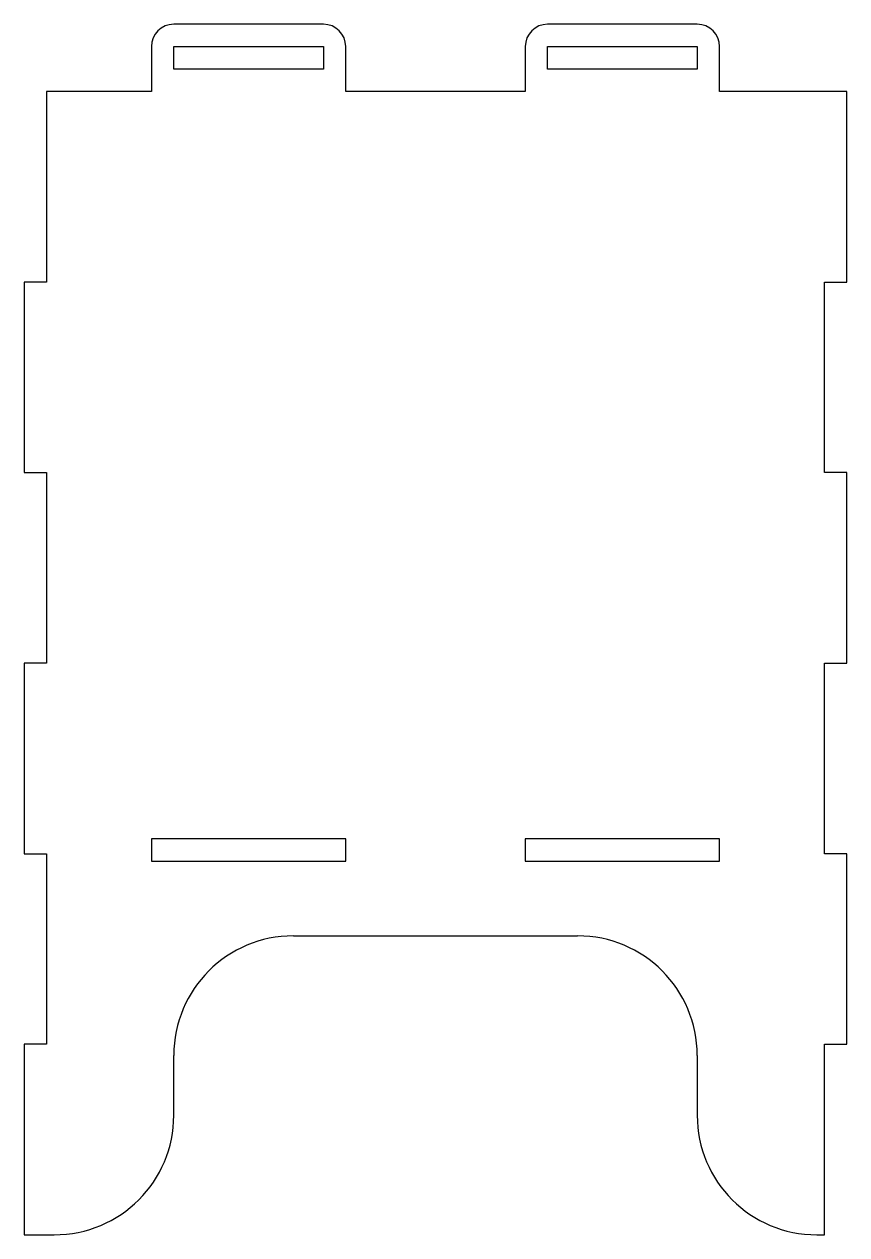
# Model space of a CAD drawing. Header units: millimetres. Extents: x -55 to 55, y -50 to 112.
import ezdxf

# ---------------------------------------------------------------- set-up
doc = ezdxf.new("R2010")
doc.units = ezdxf.units.MM
doc.layers.get('0').update_dxf_attribs({"linetype": 'CONTINUOUS'})

msp = doc.modelspace()

# ---------------------------------------------------------------- linework, layer by layer
for p, q in [((-15, 112), (-35, 112)), ((35, 112), (15, 112)), ((-38, 109), (-38, 103)), ((-35, 106), (-35, 109)), ((-35, 109), (-15, 109)), ((-15, 109), (-15, 106)), ((-12, 103), (-12, 109)), ((12, 109), (12, 103)), ((15, 109), (35, 109)), ((15, 106), (15, 109)), ((35, 109), (35, 106)), ((38, 103), (38, 109)), ((-15, 106), (-35, 106)), ((35, 106), (15, 106)), ((-38, 103), (-52, 103)), ((-52, 103), (-52, 77.5)), ((12, 103), (-12, 103)), ((55, 103), (38, 103)), ((55, 77.5), (55, 103)), ((-52, 77.5), (-55, 77.5)), ((-55, 77.5), (-55, 52)), ((52, 52), (52, 77.5)), ((52, 77.5), (55, 77.5)), ((-55, 52), (-52, 52)), ((-52, 52), (-52, 26.5)), ((55, 52), (52, 52)), ((55, 26.5), (55, 52)), ((-52, 26.5), (-55, 26.5)), ((-55, 26.5), (-55, 1)), ((52, 1), (52, 26.5)), ((52, 26.5), (55, 26.5)), ((-55, 1), (-52, 1)), ((-52, 1), (-52, -24.5)), ((55, 1), (52, 1)), ((55, -24.5), (55, 1)), ((-19, -10), (19, -10)), ((-52, -24.5), (-55, -24.5)), ((-55, -24.5), (-55, -50)), ((52, -50), (52, -24.5)), ((52, -24.5), (55, -24.5)), ((-35, -34), (-35, -26)), ((35, -26), (35, -34)), ((-55, -50), (-51, -50)), ((51, -50), (52, -50))]:
    msp.add_line(p, q)
for points in [[(-38, 3), (-38, 0), (-12, 0), (-12, 3)], [(12, 3), (12, 0), (38, 0), (38, 3)]]:
    msp.add_lwpolyline(points, close=True)
for centre, radius, start, end in [((-35, 109), 3, 90, 180), ((-15, 109), 3, 0, 90), ((15, 109), 3, 90, 180), ((35, 109), 3, 0, 90), ((-19, -26), 16, 90, 180), ((19, -26), 16, 0, 90), ((-51, -34), 16, -90, 0), ((51, -34), 16, 180, 270)]:
    msp.add_arc(centre, radius, start, end)

doc.saveas('drawing.dxf')
